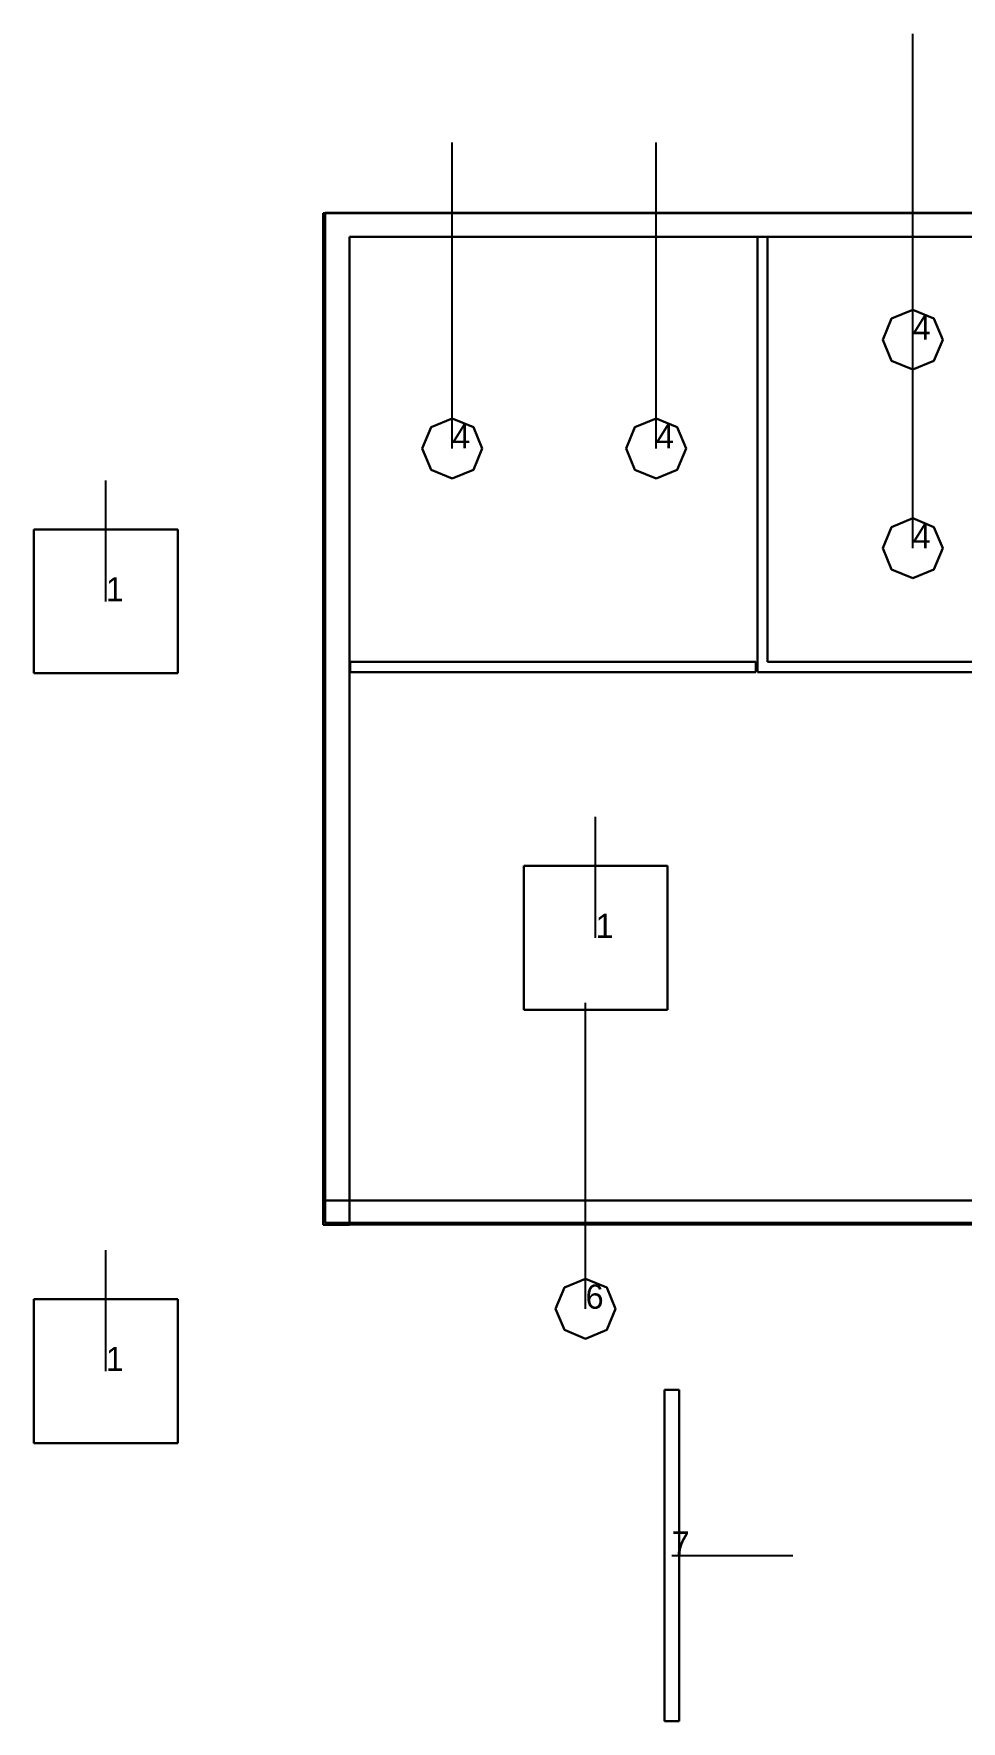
# Model space of a CAD drawing. Extents: x 0 to 48.5, y 0 to 23.7.
# Drawn here: x 6.6 to 10.44, y 10.08 to 17.06 of the extents above; entities that cross this region are included whole.
import ezdxf

# ---------------------------------------------------------------- set-up
doc = ezdxf.new("R2010")
doc.units = 0
doc.header["$MEASUREMENT"] = 0
for name, color, linetype in [('DLXFURN', 5, 'Continuous'), ('DLXLUM', 2, 'Continuous'), ('DLXLUMEX', 2, 'Continuous'), ('DLXSCENE', 7, 'Continuous')]:
    doc.layers.add(name, color=color, linetype=linetype)

# ---------------------------------------------------------------- blocks, each defined once
blk = doc.blocks.new('*U6')
at = {"color": 1}
blk.add_line((0, 0), (0, 0.5), dxfattribs=at)
for p, q in [((0.2975, 0.2975), (-0.2975, 0.2975)), ((-0.2975, 0.2975), (-0.2975, -0.2975)), ((-0.2975, 0.2975), (-0.2975, -0.2975)), ((-0.2975, -0.2975), (-0.2975, 0.2975)), ((-0.2975, 0.2975), (-0.2975, 0.2975)), ((0.2975, 0.2975), (-0.2975, 0.2975)), ((-0.2975, 0.2975), (-0.2975, 0.2975)), ((-0.2975, 0.2975), (0.2975, 0.2975)), ((-0.2975, -0.2975), (-0.2975, 0.2975)), ((-0.2975, 0.2975), (0.2975, 0.2975)), ((0.2975, -0.2975), (0.2975, 0.2975)), ((0.2975, 0.2975), (0.2975, 0.2975)), ((0.2975, -0.2975), (0.2975, 0.2975)), ((0.2975, 0.2975), (0.2975, 0.2975)), ((0.2975, 0.2975), (0.2975, -0.2975)), ((0.2975, 0.2975), (0.2975, -0.2975)), ((-0.2975, -0.2975), (0.2975, -0.2975)), ((-0.2975, -0.2975), (0.2975, -0.2975)), ((0.2975, -0.2975), (-0.2975, -0.2975)), ((-0.2975, -0.2975), (-0.2975, -0.2975)), ((-0.2975, -0.2975), (-0.2975, -0.2975)), ((0.2975, -0.2975), (-0.2975, -0.2975)), ((0.2975, -0.2975), (0.2975, -0.2975)), ((0.2975, -0.2975), (0.2975, -0.2975))]:
    blk.add_line(p, q)
at = {"layer": 'DLXLUMEX', "color": 7}
blk.add_text('1', height=0.1, dxfattribs=at).set_placement((0, 0))
blk = doc.blocks.new('*U9')
at = {"color": 1}
blk.add_line((0, 0), (0, 1.265), dxfattribs=at)
for p, q in [((-0.124, 0), (-0.0877, 0.0877)), ((-0.0877, 0.0877), (-0.124, 0)), ((-0.0877, 0.0877), (-0.124, 0)), ((-0.124, 0), (-0.0877, 0.0877)), ((-0.0877, 0.0877), (0, 0.124)), ((0, 0.124), (-0.0877, 0.0877)), ((0, 0.124), (-0.0877, 0.0877)), ((-0.0877, 0.0877), (0, 0.124)), ((-0.0877, 0.0877), (-0.0877, 0.0877)), ((-0.0877, 0.0877), (-0.0877, 0.0877)), ((0, 0.124), (0.0877, 0.0877)), ((0.0877, 0.0877), (0, 0.124)), ((0.0877, 0.0877), (0, 0.124)), ((0, 0.124), (0, 0.124)), ((0, 0.124), (0.0877, 0.0877)), ((0, 0.124), (0, 0.124)), ((0.0877, 0.0877), (0.124, 0)), ((0.124, 0), (0.0877, 0.0877)), ((0.0877, 0.0877), (0.0877, 0.0877)), ((0.124, 0), (0.0877, 0.0877)), ((0.0877, 0.0877), (0.0877, 0.0877)), ((0.0877, 0.0877), (0.124, 0)), ((-0.0877, -0.0877), (-0.124, 0)), ((-0.124, 0), (-0.0877, -0.0877)), ((-0.124, 0), (-0.124, 0)), ((-0.124, 0), (-0.0877, -0.0877)), ((-0.0877, -0.0877), (-0.124, 0)), ((-0.124, 0), (-0.124, 0)), ((0.124, 0), (0.0877, -0.0877)), ((0.0877, -0.0877), (0.124, 0)), ((0.0877, -0.0877), (0.124, 0)), ((0.124, 0), (0.0877, -0.0877)), ((0.124, 0), (0.124, 0)), ((0.124, 0), (0.124, 0)), ((0, -0.124), (-0.0877, -0.0877)), ((-0.0877, -0.0877), (0, -0.124)), ((-0.0877, -0.0877), (-0.0877, -0.0877)), ((-0.0877, -0.0877), (0, -0.124)), ((0, -0.124), (-0.0877, -0.0877)), ((-0.0877, -0.0877), (-0.0877, -0.0877)), ((0.0877, -0.0877), (0, -0.124)), ((0, -0.124), (0.0877, -0.0877)), ((0, -0.124), (0.0877, -0.0877)), ((0.0877, -0.0877), (0, -0.124)), ((0, -0.124), (0, -0.124)), ((0, -0.124), (0, -0.124)), ((0.0877, -0.0877), (0.0877, -0.0877)), ((0.0877, -0.0877), (0.0877, -0.0877))]:
    blk.add_line(p, q)
at = {"layer": 'DLXLUMEX', "color": 7}
blk.add_text('4', height=0.1, dxfattribs=at).set_placement((0, 0))
blk = doc.blocks.new('*U10')
at = {"color": 1}
blk.add_line((0, 0), (0, 1.265), dxfattribs=at)
for p, q in [((-0.124, 0), (-0.0877, 0.0877)), ((-0.0877, 0.0877), (-0.124, 0)), ((-0.0877, 0.0877), (-0.124, 0)), ((-0.124, 0), (-0.0877, 0.0877)), ((-0.0877, 0.0877), (0, 0.124)), ((0, 0.124), (-0.0877, 0.0877)), ((0, 0.124), (-0.0877, 0.0877)), ((-0.0877, 0.0877), (0, 0.124)), ((-0.0877, 0.0877), (-0.0877, 0.0877)), ((-0.0877, 0.0877), (-0.0877, 0.0877)), ((0, 0.124), (0.0877, 0.0877)), ((0.0877, 0.0877), (0, 0.124)), ((0.0877, 0.0877), (0, 0.124)), ((0, 0.124), (0, 0.124)), ((0, 0.124), (0.0877, 0.0877)), ((0, 0.124), (0, 0.124)), ((0.0877, 0.0877), (0.124, 0)), ((0.124, 0), (0.0877, 0.0877)), ((0.0877, 0.0877), (0.0877, 0.0877)), ((0.124, 0), (0.0877, 0.0877)), ((0.0877, 0.0877), (0.0877, 0.0877)), ((0.0877, 0.0877), (0.124, 0)), ((-0.0877, -0.0877), (-0.124, 0)), ((-0.124, 0), (-0.0877, -0.0877)), ((-0.124, 0), (-0.124, 0)), ((-0.124, 0), (-0.0877, -0.0877)), ((-0.0877, -0.0877), (-0.124, 0)), ((-0.124, 0), (-0.124, 0)), ((0.124, 0), (0.0877, -0.0877)), ((0.0877, -0.0877), (0.124, 0)), ((0.0877, -0.0877), (0.124, 0)), ((0.124, 0), (0.0877, -0.0877)), ((0.124, 0), (0.124, 0)), ((0.124, 0), (0.124, 0)), ((0, -0.124), (-0.0877, -0.0877)), ((-0.0877, -0.0877), (0, -0.124)), ((-0.0877, -0.0877), (-0.0877, -0.0877)), ((-0.0877, -0.0877), (0, -0.124)), ((0, -0.124), (-0.0877, -0.0877)), ((-0.0877, -0.0877), (-0.0877, -0.0877)), ((0.0877, -0.0877), (0, -0.124)), ((0, -0.124), (0.0877, -0.0877)), ((0, -0.124), (0.0877, -0.0877)), ((0.0877, -0.0877), (0, -0.124)), ((0, -0.124), (0, -0.124)), ((0, -0.124), (0, -0.124)), ((0.0877, -0.0877), (0.0877, -0.0877)), ((0.0877, -0.0877), (0.0877, -0.0877))]:
    blk.add_line(p, q)
at = {"layer": 'DLXLUMEX', "color": 7}
blk.add_text('4', height=0.1, dxfattribs=at).set_placement((0, 0))
blk = doc.blocks.new('*U16')
at = {"color": 1}
blk.add_line((0, 0), (0, 1.265), dxfattribs=at)
for p, q in [((-0.124, 0), (-0.0877, 0.0877)), ((-0.0877, 0.0877), (-0.124, 0)), ((-0.0877, 0.0877), (-0.124, 0)), ((-0.124, 0), (-0.0877, 0.0877)), ((-0.0877, 0.0877), (0, 0.124)), ((0, 0.124), (-0.0877, 0.0877)), ((0, 0.124), (-0.0877, 0.0877)), ((-0.0877, 0.0877), (0, 0.124)), ((-0.0877, 0.0877), (-0.0877, 0.0877)), ((-0.0877, 0.0877), (-0.0877, 0.0877)), ((0, 0.124), (0.0877, 0.0877)), ((0.0877, 0.0877), (0, 0.124)), ((0.0877, 0.0877), (0, 0.124)), ((0, 0.124), (0, 0.124)), ((0, 0.124), (0.0877, 0.0877)), ((0, 0.124), (0, 0.124)), ((0.0877, 0.0877), (0.124, 0)), ((0.124, 0), (0.0877, 0.0877)), ((0.0877, 0.0877), (0.0877, 0.0877)), ((0.124, 0), (0.0877, 0.0877)), ((0.0877, 0.0877), (0.0877, 0.0877)), ((0.0877, 0.0877), (0.124, 0)), ((-0.0877, -0.0877), (-0.124, 0)), ((-0.124, 0), (-0.0877, -0.0877)), ((-0.124, 0), (-0.124, 0)), ((-0.124, 0), (-0.0877, -0.0877)), ((-0.0877, -0.0877), (-0.124, 0)), ((-0.124, 0), (-0.124, 0)), ((0.124, 0), (0.0877, -0.0877)), ((0.0877, -0.0877), (0.124, 0)), ((0.0877, -0.0877), (0.124, 0)), ((0.124, 0), (0.0877, -0.0877)), ((0.124, 0), (0.124, 0)), ((0.124, 0), (0.124, 0)), ((0, -0.124), (-0.0877, -0.0877)), ((-0.0877, -0.0877), (0, -0.124)), ((-0.0877, -0.0877), (-0.0877, -0.0877)), ((-0.0877, -0.0877), (0, -0.124)), ((0, -0.124), (-0.0877, -0.0877)), ((-0.0877, -0.0877), (-0.0877, -0.0877)), ((0.0877, -0.0877), (0, -0.124)), ((0, -0.124), (0.0877, -0.0877)), ((0, -0.124), (0.0877, -0.0877)), ((0.0877, -0.0877), (0, -0.124)), ((0, -0.124), (0, -0.124)), ((0, -0.124), (0, -0.124)), ((0.0877, -0.0877), (0.0877, -0.0877)), ((0.0877, -0.0877), (0.0877, -0.0877))]:
    blk.add_line(p, q)
at = {"layer": 'DLXLUMEX', "color": 7}
blk.add_text('4', height=0.1, dxfattribs=at).set_placement((0, 0))
blk = doc.blocks.new('*U17')
at = {"color": 1}
blk.add_line((0, 0), (0, 1.265), dxfattribs=at)
for p, q in [((-0.124, 0), (-0.0877, 0.0877)), ((-0.0877, 0.0877), (-0.124, 0)), ((-0.0877, 0.0877), (-0.124, 0)), ((-0.124, 0), (-0.0877, 0.0877)), ((-0.0877, 0.0877), (0, 0.124)), ((0, 0.124), (-0.0877, 0.0877)), ((0, 0.124), (-0.0877, 0.0877)), ((-0.0877, 0.0877), (0, 0.124)), ((-0.0877, 0.0877), (-0.0877, 0.0877)), ((-0.0877, 0.0877), (-0.0877, 0.0877)), ((0, 0.124), (0.0877, 0.0877)), ((0.0877, 0.0877), (0, 0.124)), ((0.0877, 0.0877), (0, 0.124)), ((0, 0.124), (0, 0.124)), ((0, 0.124), (0.0877, 0.0877)), ((0, 0.124), (0, 0.124)), ((0.0877, 0.0877), (0.124, 0)), ((0.124, 0), (0.0877, 0.0877)), ((0.0877, 0.0877), (0.0877, 0.0877)), ((0.124, 0), (0.0877, 0.0877)), ((0.0877, 0.0877), (0.0877, 0.0877)), ((0.0877, 0.0877), (0.124, 0)), ((-0.0877, -0.0877), (-0.124, 0)), ((-0.124, 0), (-0.0877, -0.0877)), ((-0.124, 0), (-0.124, 0)), ((-0.124, 0), (-0.0877, -0.0877)), ((-0.0877, -0.0877), (-0.124, 0)), ((-0.124, 0), (-0.124, 0)), ((0.124, 0), (0.0877, -0.0877)), ((0.0877, -0.0877), (0.124, 0)), ((0.0877, -0.0877), (0.124, 0)), ((0.124, 0), (0.0877, -0.0877)), ((0.124, 0), (0.124, 0)), ((0.124, 0), (0.124, 0)), ((0, -0.124), (-0.0877, -0.0877)), ((-0.0877, -0.0877), (0, -0.124)), ((-0.0877, -0.0877), (-0.0877, -0.0877)), ((-0.0877, -0.0877), (0, -0.124)), ((0, -0.124), (-0.0877, -0.0877)), ((-0.0877, -0.0877), (-0.0877, -0.0877)), ((0.0877, -0.0877), (0, -0.124)), ((0, -0.124), (0.0877, -0.0877)), ((0, -0.124), (0.0877, -0.0877)), ((0.0877, -0.0877), (0, -0.124)), ((0, -0.124), (0, -0.124)), ((0, -0.124), (0, -0.124)), ((0.0877, -0.0877), (0.0877, -0.0877)), ((0.0877, -0.0877), (0.0877, -0.0877))]:
    blk.add_line(p, q)
at = {"layer": 'DLXLUMEX', "color": 7}
blk.add_text('4', height=0.1, dxfattribs=at).set_placement((0, 0))
blk = doc.blocks.new('*U37')
for p, q in [((0.03, 0.6855), (-0.03, 0.6855)), ((-0.03, 0.6855), (-0.03, -0.6855)), ((-0.03, 0.6855), (-0.03, -0.6855)), ((-0.03, -0.6855), (-0.03, 0.6855)), ((-0.03, 0.6855), (-0.03, 0.6855)), ((0.03, 0.6855), (-0.03, 0.6855)), ((-0.03, 0.6855), (-0.03, 0.6855)), ((-0.03, 0.6855), (0.03, 0.6855)), ((-0.03, -0.6855), (-0.03, 0.6855)), ((-0.03, 0.6855), (0.03, 0.6855)), ((0.03, -0.6855), (0.03, 0.6855)), ((0.03, 0.6855), (0.03, 0.6855)), ((0.03, -0.6855), (0.03, 0.6855)), ((0.03, 0.6855), (0.03, 0.6855)), ((0.03, 0.6855), (0.03, -0.6855)), ((0.03, 0.6855), (0.03, -0.6855)), ((-0.03, -0.6855), (0.03, -0.6855)), ((-0.03, -0.6855), (-0.03, -0.6855)), ((-0.03, -0.6855), (0.03, -0.6855)), ((0.03, -0.6855), (-0.03, -0.6855)), ((-0.03, -0.6855), (-0.03, -0.6855)), ((0.03, -0.6855), (-0.03, -0.6855)), ((0.03, -0.6855), (0.03, -0.6855)), ((0.03, -0.6855), (0.03, -0.6855))]:
    blk.add_line(p, q)
at = {"color": 1}
blk.add_line((0, 0), (0.5, 0), dxfattribs=at)
at = {"layer": 'DLXLUMEX', "color": 7}
blk.add_text('7', height=0.1, dxfattribs=at).set_placement((0, 0))
blk = doc.blocks.new('*U48')
at = {"color": 1}
blk.add_line((0, 0), (0, 0.5), dxfattribs=at)
for p, q in [((0.2975, 0.2975), (-0.2975, 0.2975)), ((-0.2975, 0.2975), (-0.2975, -0.2975)), ((-0.2975, 0.2975), (-0.2975, -0.2975)), ((-0.2975, -0.2975), (-0.2975, 0.2975)), ((-0.2975, 0.2975), (-0.2975, 0.2975)), ((0.2975, 0.2975), (-0.2975, 0.2975)), ((-0.2975, 0.2975), (-0.2975, 0.2975)), ((-0.2975, 0.2975), (0.2975, 0.2975)), ((-0.2975, -0.2975), (-0.2975, 0.2975)), ((-0.2975, 0.2975), (0.2975, 0.2975)), ((0.2975, -0.2975), (0.2975, 0.2975)), ((0.2975, 0.2975), (0.2975, 0.2975)), ((0.2975, -0.2975), (0.2975, 0.2975)), ((0.2975, 0.2975), (0.2975, 0.2975)), ((0.2975, 0.2975), (0.2975, -0.2975)), ((0.2975, 0.2975), (0.2975, -0.2975)), ((-0.2975, -0.2975), (0.2975, -0.2975)), ((-0.2975, -0.2975), (0.2975, -0.2975)), ((0.2975, -0.2975), (-0.2975, -0.2975)), ((-0.2975, -0.2975), (-0.2975, -0.2975)), ((-0.2975, -0.2975), (-0.2975, -0.2975)), ((0.2975, -0.2975), (-0.2975, -0.2975)), ((0.2975, -0.2975), (0.2975, -0.2975)), ((0.2975, -0.2975), (0.2975, -0.2975))]:
    blk.add_line(p, q)
at = {"layer": 'DLXLUMEX', "color": 7}
blk.add_text('1', height=0.1, dxfattribs=at).set_placement((0, 0))
blk = doc.blocks.new('*U49')
at = {"color": 1}
blk.add_line((0, 0), (0, 0.5), dxfattribs=at)
for p, q in [((0.2975, 0.2975), (-0.2975, 0.2975)), ((-0.2975, 0.2975), (-0.2975, -0.2975)), ((-0.2975, 0.2975), (-0.2975, -0.2975)), ((-0.2975, -0.2975), (-0.2975, 0.2975)), ((-0.2975, 0.2975), (-0.2975, 0.2975)), ((0.2975, 0.2975), (-0.2975, 0.2975)), ((-0.2975, 0.2975), (-0.2975, 0.2975)), ((-0.2975, 0.2975), (0.2975, 0.2975)), ((-0.2975, -0.2975), (-0.2975, 0.2975)), ((-0.2975, 0.2975), (0.2975, 0.2975)), ((0.2975, -0.2975), (0.2975, 0.2975)), ((0.2975, 0.2975), (0.2975, 0.2975)), ((0.2975, -0.2975), (0.2975, 0.2975)), ((0.2975, 0.2975), (0.2975, 0.2975)), ((0.2975, 0.2975), (0.2975, -0.2975)), ((0.2975, 0.2975), (0.2975, -0.2975)), ((-0.2975, -0.2975), (0.2975, -0.2975)), ((-0.2975, -0.2975), (0.2975, -0.2975)), ((0.2975, -0.2975), (-0.2975, -0.2975)), ((-0.2975, -0.2975), (-0.2975, -0.2975)), ((-0.2975, -0.2975), (-0.2975, -0.2975)), ((0.2975, -0.2975), (-0.2975, -0.2975)), ((0.2975, -0.2975), (0.2975, -0.2975)), ((0.2975, -0.2975), (0.2975, -0.2975))]:
    blk.add_line(p, q)
at = {"layer": 'DLXLUMEX', "color": 7}
blk.add_text('1', height=0.1, dxfattribs=at).set_placement((0, 0))
blk = doc.blocks.new('*U76')
at = {"color": 1}
blk.add_line((0, 0), (0, 1.265), dxfattribs=at)
for p, q in [((-0.124, 0), (-0.0877, 0.0877)), ((-0.0877, 0.0877), (-0.124, 0)), ((-0.0877, 0.0877), (-0.124, 0)), ((-0.124, 0), (-0.0877, 0.0877)), ((-0.0877, 0.0877), (0, 0.124)), ((0, 0.124), (-0.0877, 0.0877)), ((0, 0.124), (-0.0877, 0.0877)), ((-0.0877, 0.0877), (0, 0.124)), ((-0.0877, 0.0877), (-0.0877, 0.0877)), ((-0.0877, 0.0877), (-0.0877, 0.0877)), ((0, 0.124), (0.0877, 0.0877)), ((0.0877, 0.0877), (0, 0.124)), ((0.0877, 0.0877), (0, 0.124)), ((0, 0.124), (0, 0.124)), ((0, 0.124), (0.0877, 0.0877)), ((0, 0.124), (0, 0.124)), ((0.0877, 0.0877), (0.124, 0)), ((0.124, 0), (0.0877, 0.0877)), ((0.0877, 0.0877), (0.0877, 0.0877)), ((0.124, 0), (0.0877, 0.0877)), ((0.0877, 0.0877), (0.0877, 0.0877)), ((0.0877, 0.0877), (0.124, 0)), ((-0.0877, -0.0877), (-0.124, 0)), ((-0.124, 0), (-0.0877, -0.0877)), ((-0.124, 0), (-0.124, 0)), ((-0.124, 0), (-0.0877, -0.0877)), ((-0.0877, -0.0877), (-0.124, 0)), ((-0.124, 0), (-0.124, 0)), ((0.124, 0), (0.0877, -0.0877)), ((0.0877, -0.0877), (0.124, 0)), ((0.0877, -0.0877), (0.124, 0)), ((0.124, 0), (0.0877, -0.0877)), ((0.124, 0), (0.124, 0)), ((0.124, 0), (0.124, 0)), ((0, -0.124), (-0.0877, -0.0877)), ((-0.0877, -0.0877), (0, -0.124)), ((-0.0877, -0.0877), (-0.0877, -0.0877)), ((-0.0877, -0.0877), (0, -0.124)), ((0, -0.124), (-0.0877, -0.0877)), ((-0.0877, -0.0877), (-0.0877, -0.0877)), ((0.0877, -0.0877), (0, -0.124)), ((0, -0.124), (0.0877, -0.0877)), ((0, -0.124), (0.0877, -0.0877)), ((0.0877, -0.0877), (0, -0.124)), ((0, -0.124), (0, -0.124)), ((0, -0.124), (0, -0.124)), ((0.0877, -0.0877), (0.0877, -0.0877)), ((0.0877, -0.0877), (0.0877, -0.0877))]:
    blk.add_line(p, q)
at = {"layer": 'DLXLUMEX', "color": 7}
blk.add_text('6', height=0.1, dxfattribs=at).set_placement((0, 0))
blk = doc.blocks.new('*U88')
for p, q in [((-0.3, 9.0972), (-0.3, 4.9152)), ((-0.3, 4.9152), (-0.3, 9.0972)), ((-0.3, 9.0972), (-0.3, 9.0972)), ((5.1541, 9.0972), (-0.3, 9.0972)), ((-0.3, 9.0972), (-0.3, 9.0972)), ((-0.3, 9.0972), (-0.2922, 9.0972)), ((-0.2922, 9.0972), (5.0612, 9.0972)), ((-0.2922, 9.0972), (-0.2922, 9.0972)), ((5.0612, 9.0972), (5.1541, 9.0972)), ((5.0612, 9.0972), (5.0612, 9.0972)), ((5.1541, 9), (5.1541, 9.0972)), ((5.1541, 9.0972), (5.1541, 9.0972)), ((5.1541, 9.0972), (5.1541, 9)), ((5.1541, 9.0972), (5.1541, 9.0972)), ((-0.1914, 9), (-0.1914, 4.9231)), ((-0.1914, 9), (-0.1914, 9)), ((-0.1914, 4.9152), (-0.1914, 9)), ((-0.1914, 9), (-0.1914, 9)), ((5.0612, 9), (-0.1914, 9)), ((-0.1914, 9), (5.1541, 9)), ((5.1541, 9), (5.0612, 9)), ((5.0612, 9), (5.0612, 9)), ((5.1541, 9), (5.1541, 9)), ((5.1541, 9), (5.1541, 9)), ((-0.3, 4.9152), (-0.1914, 4.9152)), ((-0.1914, 4.9152), (-0.3, 4.9152)), ((-0.3, 4.9152), (-0.3, 4.9152)), ((-0.3, 4.9152), (-0.3, 4.9152)), ((-0.1914, 4.9231), (-0.1914, 4.9231)), ((-0.1914, 4.9231), (-0.1914, 4.9152)), ((-0.1914, 4.9152), (-0.1914, 4.9152)), ((-0.1914, 4.9152), (-0.1914, 4.9152))]:
    blk.add_line(p, q)
blk = doc.blocks.new('*U93')
for p, q in [((12.573, -0.0994), (-0.027, -0.1)), ((-0.027, -0.1), (-0.027, -0.2)), ((-0.027, -0.2), (-0.027, -0.1)), ((-0.027, -0.1), (-0.027, -0.1)), ((-0.027, -0.1), (-0.0192, -0.1)), ((-0.027, -0.1), (-0.027, -0.1)), ((-0.0192, -0.1), (5.3342, -0.0997)), ((-0.0192, -0.1), (-0.0192, -0.1)), ((-0.027, -0.2), (-0.027, -0.2)), ((-0.027, -0.2), (12.573, -0.2)), ((-0.027, -0.2), (-0.027, -0.2)), ((6.5829, -0.2), (-0.027, -0.2))]:
    blk.add_line(p, q)
blk = doc.blocks.new('*U103')
for p, q in [((0.1273, 1.2), (0.1273, -0.6)), ((0.1681, 1.2), (0.1273, 1.2)), ((0.1273, 1.2), (0.1681, 1.2)), ((0.1273, -0.6), (0.1273, 1.2)), ((0.1681, 1.2), (0.1273, 1.2)), ((0.1273, 1.2), (0.1273, 1.2)), ((0.1273, 1.2), (0.1681, 1.2)), ((0.1273, 1.2), (0.1273, -0.6)), ((0.1273, -0.6), (0.1273, 1.2)), ((0.1273, 1.2), (0.1273, 1.2)), ((0.1681, -0.5581), (0.1681, 1.2)), ((0.1681, 1.2), (0.1681, -0.5581)), ((0.1681, -0.5581), (0.1681, 1.2)), ((0.1681, 1.2), (0.1681, 1.2)), ((0.1681, 1.2), (0.1681, -0.5581)), ((0.1681, 1.2), (0.1681, 1.2)), ((1.3483, -0.5581), (0.1681, -0.5581)), ((0.1681, -0.5581), (1.3483, -0.5581)), ((0.1681, -0.5581), (0.1681, -0.5581)), ((0.1681, -0.5581), (1.3483, -0.5581)), ((1.3483, -0.5581), (0.1681, -0.5581)), ((0.1681, -0.5581), (0.1681, -0.5581)), ((1.3483, -0.6), (1.3483, -0.5581)), ((1.3483, -0.5581), (1.3483, -0.6)), ((1.3483, -0.6), (1.3483, -0.5581)), ((1.3483, -0.5581), (1.3483, -0.5581)), ((1.3483, -0.5581), (1.3483, -0.6)), ((1.3483, -0.5581), (1.3483, -0.5581)), ((0.1273, -0.6), (1.3483, -0.6)), ((1.3483, -0.6), (0.1273, -0.6)), ((0.1273, -0.6), (1.3483, -0.6)), ((1.3483, -0.6), (0.1273, -0.6)), ((0.1273, -0.6), (0.1273, -0.6)), ((0.1273, -0.6), (0.1273, -0.6)), ((1.3483, -0.6), (1.3483, -0.6)), ((1.3483, -0.6), (1.3483, -0.6))]:
    blk.add_line(p, q)
blk = doc.blocks.new('*U104')
for p, q in [((1.3483, -0.5581), (-0.3284, -0.5581)), ((-0.3284, -0.5581), (-0.3284, -0.6)), ((-0.3284, -0.6), (-0.3284, -0.5581)), ((-0.3284, -0.5581), (1.3483, -0.5581)), ((1.3483, -0.5581), (-0.3284, -0.5581)), ((-0.3284, -0.5581), (-0.3284, -0.5581)), ((-0.3284, -0.5581), (1.3483, -0.5581)), ((-0.3284, -0.5581), (-0.3284, -0.6)), ((-0.3284, -0.6), (-0.3284, -0.5581)), ((-0.3284, -0.5581), (-0.3284, -0.5581)), ((1.3483, -0.6), (1.3483, -0.5581)), ((1.3483, -0.5581), (1.3483, -0.6)), ((1.3483, -0.6), (1.3483, -0.5581)), ((1.3483, -0.5581), (1.3483, -0.5581)), ((1.3483, -0.5581), (1.3483, -0.6)), ((1.3483, -0.5581), (1.3483, -0.5581)), ((-0.3284, -0.6), (1.3483, -0.6)), ((1.3483, -0.6), (-0.3284, -0.6)), ((-0.3284, -0.6), (1.3483, -0.6)), ((1.3483, -0.6), (-0.3284, -0.6)), ((-0.3284, -0.6), (-0.3284, -0.6)), ((-0.3284, -0.6), (-0.3284, -0.6)), ((1.3483, -0.6), (1.3483, -0.6)), ((1.3483, -0.6), (1.3483, -0.6))]:
    blk.add_line(p, q)
blk = doc.blocks.new('*U147')
for p, q in [((7.8078, 16.3201), (7.8078, 12.1438)), ((13.1612, 16.3201), (7.8078, 16.3201)), ((7.8078, 16.3201), (7.8078, 12.1438)), ((7.8078, 12.1438), (7.8078, 16.3201)), ((7.8078, 16.3201), (7.8078, 16.3201)), ((13.1612, 16.3201), (7.8078, 16.3201)), ((7.8078, 16.3201), (7.8078, 16.3201)), ((7.8078, 16.3201), (13.1612, 16.3201)), ((7.8078, 16.3201), (13.1612, 16.3201)), ((7.8078, 12.1438), (7.8078, 16.3201)), ((7.8078, 12.1438), (13.1612, 12.1438)), ((7.8078, 12.1438), (7.8078, 12.1438)), ((7.8078, 12.1438), (13.1612, 12.1438)), ((13.1612, 12.1438), (7.8078, 12.1438)), ((7.8078, 12.1438), (7.8078, 12.1438)), ((13.1612, 12.1438), (7.8078, 12.1438))]:
    blk.add_line(p, q)
blk = doc.blocks.new('*U150')
for p, q in [((-2.6767, 2.0882), (-2.6767, -2.0882)), ((-2.6767, -2.0882), (-2.6767, 2.0882)), ((-2.6767, 2.0882), (-2.6767, 2.0882)), ((2.6767, 2.0882), (-2.6767, 2.0882)), ((-2.6767, 2.0882), (-2.6767, 2.0882)), ((-2.6767, 2.0882), (2.6767, 2.0882)), ((-2.6767, 2.0882), (2.6767, 2.0882)), ((-2.6767, -2.0882), (-2.6767, 2.0882)), ((2.6767, 2.0882), (2.6767, 2.0882)), ((2.6767, 2.0882), (2.6767, 2.0882)), ((2.6767, 2.0882), (2.6767, -2.0882)), ((2.6767, -2.0882), (2.6767, 2.0882)), ((2.6767, 2.0882), (2.6767, -2.0882)), ((-2.6767, -2.0882), (-2.6767, -2.0882)), ((-2.6767, -2.0882), (2.6767, -2.0882)), ((2.6767, -2.0882), (-2.6767, -2.0882)), ((-2.6767, -2.0882), (-2.6767, -2.0882)), ((2.6767, -2.0882), (-2.6767, -2.0882)), ((2.6767, -2.0882), (2.6767, -2.0882)), ((2.6767, -2.0882), (2.6767, -2.0882))]:
    blk.add_line(p, q)

msp = doc.modelspace()

# ---------------------------------------------------------------- block references
at = {"layer": 'DLXFURN'}
for name, p in [('*U88', (8.1, 7.2206)), ('*U103', (9.4681, 15.0206)), ('*U104', (8.2405, 15.0206)), ('*U93', (7.827, 12.3359))]:
    msp.add_blockref(name, p, dxfattribs=at)
at = {"layer": 'DLXLUM'}
for name, p in [('*U10', (10.2371, 15.7952)), ('*U16', (8.3336, 15.3453)), ('*U17', (9.176, 15.3453)), ('*U9', (10.2371, 14.9329)), ('*U49', (6.9012, 14.7131)), ('*U6', (8.9265, 13.3216)), ('*U76', (8.885, 11.7883)), ('*U48', (6.9012, 11.5305)), ('*U37', (9.241, 10.7681))]:
    msp.add_blockref(name, p, dxfattribs=at)
at = {"layer": 'DLXSCENE'}
for name, p in [('*U147', (0, 0)), ('*U150', (10.4845, 14.2319))]:
    msp.add_blockref(name, p, dxfattribs=at)

doc.saveas('drawing.dxf')
